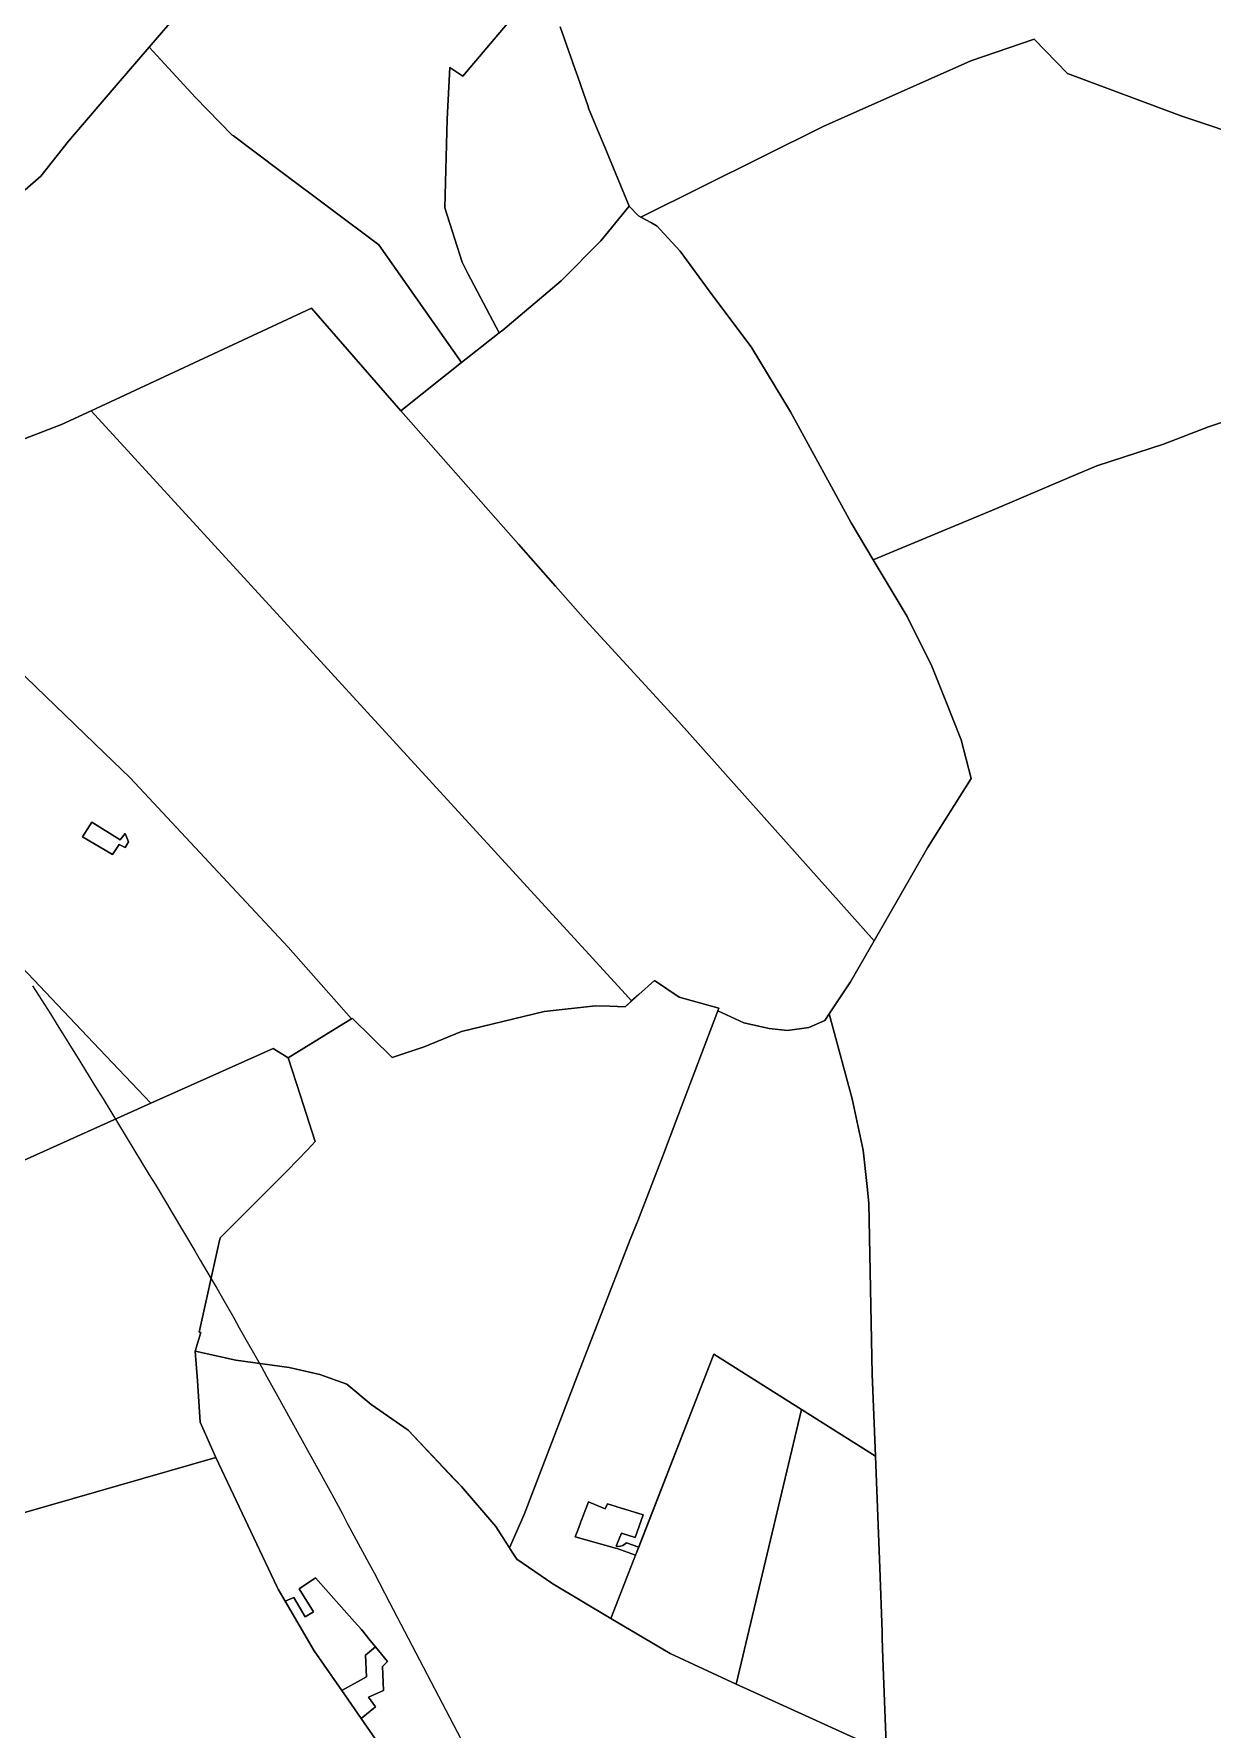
# Model space of a CAD drawing. Header units: metres. Extents: x 3 to 1027712, y 40 to 4430649.
# Drawn here: x 513050 to 513627, y 4410070 to 4410900 of the extents above; entities that cross this region are included whole.
import ezdxf

# ---------------------------------------------------------------- set-up
doc = ezdxf.new("R2010")
doc.units = ezdxf.units.M
doc.header["$MEASUREMENT"] = 0
doc.layers.add('A.ES.SDGC.CP.07003.cadastralparcel — CadastralParcel', color=1, linetype='Continuous')
doc.layers.add('Zonas_Interes_Minero_5_km', color=7, linetype='Continuous', lineweight=9, true_color=0xc0fac1)

msp = doc.modelspace()

# ---------------------------------------------------------------- linework, layer by layer
at = {"layer": 'A.ES.SDGC.CP.07003.cadastralparcel — CadastralParcel', "color": 7, "linetype": 'Continuous', "flags": 128}
for points in [[(513295.49, 4410920.77), (513260.26, 4410879.02), (513253.9, 4410883.29), (513252.61, 4410858.07), (513251.4, 4410814.58), (513259.89, 4410788), (513262.75, 4410782.48), (513277.97, 4410753.4), (513274.86, 4410750.95), (513259.64, 4410738.89), (513219.13, 4410796.52), (513171.15, 4410832.36), (513147.94, 4410849.87), (513147.4, 4410850.28), (513129.47, 4410868.68), (513129.47, 4410868.68), (513106.77, 4410893.32), (513116.8, 4410904.96)], [(513307.95, 4410903.17), (513316.02, 4410880.02), (513316.13, 4410879.7), (513317.95, 4410874.49), (513321.55, 4410864.17), (513321.55, 4410864.17), (513321.8, 4410863.44), (513325.38, 4410854.8), (513329.68, 4410844.39), (513329.73, 4410844.27), (513341.64, 4410815.49), (513331.59, 4410803.13), (513327.8, 4410798.48), (513308.32, 4410778.88), (513279.74, 4410754.81), (513277.97, 4410753.4), (513262.75, 4410782.48), (513259.89, 4410788), (513251.4, 4410814.58), (513252.61, 4410858.07), (513253.9, 4410883.29), (513260.26, 4410879.02), (513295.49, 4410920.77)], [(513116.8, 4410904.96), (513106.77, 4410893.32), (513091.49, 4410875.58), (513067.21, 4410847.22), (513053.65, 4410830.22), (513046.13, 4410823.39)], [(513647.6, 4410847.62), (513612.06, 4410859.46), (513556.21, 4410880.31), (513539.85, 4410897.22), (513508.82, 4410886.51), (513436.61, 4410854.38), (513347.4, 4410810.04), (513346.16, 4410810.72), (513341.64, 4410815.49), (513329.73, 4410844.27), (513329.68, 4410844.39), (513325.38, 4410854.8), (513321.8, 4410863.44), (513321.55, 4410864.17), (513317.95, 4410874.49), (513316.13, 4410879.7), (513316.02, 4410880.02), (513316.02, 4410880.02), (513307.95, 4410903.17)], [(513046.13, 4410823.39), (513053.65, 4410830.22), (513067.21, 4410847.22), (513091.49, 4410875.58), (513106.77, 4410893.32), (513129.47, 4410868.68), (513147.4, 4410850.28), (513147.94, 4410849.87), (513171.15, 4410832.36), (513219.13, 4410796.52), (513259.64, 4410738.89), (513250.8, 4410731.89), (513229.84, 4410715.23), (513188.37, 4410763.04), (513186.23, 4410765.51), (513078.3, 4410715.38), (513063.8, 4410708.64), (513018.77, 4410691.26)], [(513635.36, 4410710.87), (513625.2, 4410707.49), (513603.2, 4410699.03), (513570.48, 4410688.32), (513557.01, 4410682.6), (513521.4, 4410667.47), (513461.09, 4410642.36), (513450.27, 4410660.46), (513420.58, 4410714.77), (513401.41, 4410746.55), (513382.03, 4410772.24), (513366.67, 4410793.42), (513356.85, 4410804.05), (513355.38, 4410805.65), (513352.51, 4410807.23), (513352.51, 4410807.23), (513347.4, 4410810.04), (513436.61, 4410854.38), (513508.82, 4410886.51), (513539.85, 4410897.22), (513556.21, 4410880.31), (513612.06, 4410859.46), (513647.6, 4410847.62)], [(513018.77, 4410691.26), (513063.8, 4410708.64), (513078.3, 4410715.38), (513195.77, 4410587.09), (513339.65, 4410429.96), (513339.65, 4410429.96), (513342.82, 4410426.51), (513339.61, 4410423.65), (513332.26, 4410424.01), (513325.23, 4410424.05), (513300.1, 4410421.29), (513259.53, 4410411.48), (513241.3, 4410403.98), (513231.58, 4410400.79), (513225.58, 4410398.82), (513206.15, 4410418.04), (513205.7, 4410417.76), (513174.69, 4410452.89), (513149.6, 4410479.79), (513097.48, 4410535.65), (513084.67, 4410548.01), (513036.88, 4410594.11)], [(513467.5, 4410058.77), (513465.86, 4410104.68), (513465.5, 4410114.76), (513465.39, 4410117.8), (513464.26, 4410149.13), (513462.14, 4410203.7), (513460.57, 4410243.82), (513458.9, 4410327.55), (513457.89, 4410337.24), (513456.19, 4410353.54), (513450.8, 4410378.67), (513439.5, 4410420.25), (513450.04, 4410435.92), (513461.59, 4410455.98), (513487.7, 4410501.36), (513509.02, 4410535.44), (513504.06, 4410554.33), (513496.28, 4410573.97), (513489.78, 4410590.38), (513477.64, 4410614.7), (513461.09, 4410642.36), (513521.4, 4410667.47), (513557.01, 4410682.6), (513570.48, 4410688.32), (513603.2, 4410699.03), (513625.2, 4410707.49), (513635.36, 4410710.87)], [(513023.77, 4410464.81), (513082.35, 4410402.95), (513107.48, 4410376.42), (513030.29, 4410341.77)], [(513030.29, 4410341.77), (513107.48, 4410376.42), (513121.17, 4410382.56), (513167.36, 4410403.3), (513174.8, 4410398.67), (513180.79, 4410380.12), (513187.85, 4410358.24), (513187.85, 4410358.24), (513188.03, 4410357.68), (513184.31, 4410353.84), (513174.2, 4410343.41), (513159.58, 4410328.74), (513141.47, 4410310.58), (513140.87, 4410307.87), (513131.22, 4410264.48), (513132.06, 4410264.27), (513129.24, 4410255.07), (513130.43, 4410240.54), (513131.69, 4410220.43), (513139.37, 4410203.01), (513033.21, 4410172.58)], [(513224.46, 4410055.15), (513210.5, 4410075.28), (513217.58, 4410081.03), (513214.09, 4410085.75), (513221.49, 4410089.04), (513220.87, 4410100.74), (513223.34, 4410103.21), (513217.45, 4410110.42), (513214.9, 4410113.54), (513210.59, 4410118.82), (513207.15, 4410122.7), (513188.11, 4410144.16), (513180.1, 4410138.82), (513187.09, 4410127.59), (513183.1, 4410125.1), (513177.61, 4410134.58), (513173.27, 4410132.79), (513169.83, 4410138.67), (513169.36, 4410139.64), (513139.37, 4410203.01), (513131.69, 4410220.43), (513130.43, 4410240.54), (513129.24, 4410255.07), (513149.15, 4410250.74), (513175.19, 4410247.11), (513190.29, 4410243.74), (513203.46, 4410239), (513215.41, 4410228.93), (513233.45, 4410216.49), (513259.53, 4410188.82), (513276.32, 4410169.27), (513284.45, 4410156.68), (513286.67, 4410153.24), (513304.33, 4410141.19), (513332.74, 4410124.31), (513361.64, 4410107.15), (513394.08, 4410092.12), (513400.85, 4410088.98), (513467.5, 4410058.77)], [(512945.56, 4409970.05), (512902.82, 4410080.74), (512897.16, 4410096.24), (512983.34, 4410146.34), (512983.61, 4410146.49), (513033.21, 4410172.58), (513139.37, 4410203.01), (513169.36, 4410139.64), (513169.83, 4410138.67), (513173.27, 4410132.79), (513187.53, 4410108.4), (513200.95, 4410089.05), (513210.5, 4410075.28), (513224.46, 4410055.15)]]:
    msp.add_lwpolyline(points, dxfattribs=at)
for points in [[(513276.33, 4410662.65), (513229.84, 4410715.23), (513250.8, 4410731.89), (513259.64, 4410738.89), (513274.86, 4410750.95), (513277.97, 4410753.4), (513279.74, 4410754.81), (513308.32, 4410778.88), (513327.8, 4410798.48), (513331.59, 4410803.13), (513341.64, 4410815.49), (513346.16, 4410810.72), (513347.4, 4410810.04), (513352.51, 4410807.23), (513355.38, 4410805.65), (513356.85, 4410804.05), (513366.67, 4410793.42), (513382.03, 4410772.24), (513401.41, 4410746.55), (513420.58, 4410714.77), (513450.27, 4410660.46), (513461.09, 4410642.36), (513477.64, 4410614.7), (513489.78, 4410590.38), (513496.28, 4410573.97), (513504.06, 4410554.33), (513509.02, 4410535.44), (513487.7, 4410501.36), (513461.59, 4410455.98), (513365.92, 4410563.12), (513320.29, 4410612.92), (513305.65, 4410629.48), (513287.47, 4410650.04), (513276.33, 4410662.65)], [(513346.4, 4410429.7), (513342.82, 4410426.51), (513339.65, 4410429.96), (513195.77, 4410587.09), (513078.3, 4410715.38), (513186.23, 4410765.51), (513188.37, 4410763.04), (513229.84, 4410715.23), (513276.33, 4410662.65), (513287.47, 4410650.04), (513305.65, 4410629.48), (513320.29, 4410612.92), (513365.92, 4410563.12), (513461.59, 4410455.98), (513450.04, 4410435.92), (513439.5, 4410420.25), (513437.32, 4410417), (513429.51, 4410413.53), (513419.18, 4410412.01), (513410.16, 4410413.01), (513397.73, 4410415.84), (513385.04, 4410421.6), (513385.53, 4410422.9), (513366.08, 4410428.28), (513354.03, 4410436.49), (513346.4, 4410429.7)], [(513199.91, 4410414.18), (513174.8, 4410398.67), (513167.36, 4410403.3), (513121.17, 4410382.56), (513107.48, 4410376.42), (513082.35, 4410402.95), (513023.77, 4410464.81), (513032.9, 4410490.76), (512986.57, 4410543.37), (512985.84, 4410544.35), (512981.45, 4410550.24), (513036.88, 4410594.11), (513084.67, 4410548.01), (513097.48, 4410535.65), (513149.6, 4410479.79), (513174.69, 4410452.89), (513205.7, 4410417.76), (513199.91, 4410414.18)], [(513096.69, 4410504.34), (513094.93, 4410501.59), (513091.98, 4410503.14), (513088.87, 4410498.17), (513074.12, 4410506.86), (513078.62, 4410514), (513092.6, 4410505.31), (513094.97, 4410508.41), (513096.69, 4410504.34)], [(513081.61, 4410502.45), (513088.87, 4410498.17), (513091.98, 4410503.14), (513094.93, 4410501.59), (513096.69, 4410504.34), (513094.97, 4410508.41), (513092.6, 4410505.31), (513078.62, 4410514), (513074.12, 4410506.86), (513081.61, 4410502.45)], [(513385.04, 4410421.6), (513365.53, 4410370.14), (513357.97, 4410350.21), (513345.81, 4410318.97), (513342.19, 4410309.68), (513316.8, 4410244.47), (513290.2, 4410175.15), (513283.06, 4410158.83), (513276.32, 4410169.27), (513259.53, 4410188.82), (513255.59, 4410193), (513233.45, 4410216.49), (513215.41, 4410228.93), (513203.46, 4410239), (513190.29, 4410243.74), (513175.19, 4410247.11), (513149.15, 4410250.74), (513129.24, 4410255.07), (513132.06, 4410264.27), (513131.22, 4410264.48), (513140.87, 4410307.87), (513141.47, 4410310.58), (513159.58, 4410328.74), (513174.2, 4410343.41), (513184.31, 4410353.84), (513188.03, 4410357.68), (513187.85, 4410358.24), (513180.79, 4410380.12), (513174.8, 4410398.67), (513199.91, 4410414.18), (513205.7, 4410417.76), (513206.15, 4410418.04), (513225.58, 4410398.82), (513231.58, 4410400.79), (513241.3, 4410403.98), (513259.53, 4410411.48), (513300.1, 4410421.29), (513325.23, 4410424.05), (513332.26, 4410424.01), (513339.61, 4410423.65), (513346.4, 4410429.7), (513354.03, 4410436.49), (513366.08, 4410428.28), (513385.53, 4410422.9), (513385.04, 4410421.6)], [(513385.04, 4410421.6), (513397.73, 4410415.84), (513410.16, 4410413.01), (513419.18, 4410412.01), (513429.51, 4410413.53), (513437.32, 4410417), (513439.5, 4410420.25), (513450.8, 4410378.67), (513456.19, 4410353.54), (513457.89, 4410337.24), (513458.9, 4410327.55), (513460.57, 4410243.82), (513462.14, 4410203.7), (513426, 4410226.55), (513383.08, 4410253.69), (513346.3, 4410159.16), (513340.4, 4410161.37), (513339.68, 4410160.77), (513338.61, 4410160.05), (513337.41, 4410159.63), (513336.16, 4410159.57), (513335.28, 4410159.72), (513335.63, 4410160.55), (513337.89, 4410166.01), (513344.63, 4410163.89), (513348.53, 4410175.05), (513341.67, 4410177.13), (513335.58, 4410178.97), (513335.34, 4410179.04), (513334.87, 4410179.18), (513333.68, 4410179.54), (513330.98, 4410180.36), (513329.92, 4410177.88), (513329.03, 4410178.27), (513321.76, 4410181.42), (513318.35, 4410172.47), (513318.34, 4410172.45), (513318.27, 4410172.27), (513318.24, 4410172.2), (513318.23, 4410172.16), (513318.19, 4410172.05), (513318.04, 4410171.67), (513317.99, 4410171.55), (513317.98, 4410171.52), (513317.84, 4410171.15), (513316.47, 4410167.57), (513315.2, 4410164.24), (513334.88, 4410158.75), (513335.8, 4410158.56), (513344.79, 4410155.28), (513332.74, 4410124.31), (513304.33, 4410141.19), (513286.67, 4410153.24), (513284.45, 4410156.68), (513283.06, 4410158.83), (513290.2, 4410175.15), (513316.8, 4410244.47), (513342.19, 4410309.68), (513345.81, 4410318.97), (513357.97, 4410350.21), (513365.53, 4410370.14), (513385.04, 4410421.6)], [(513361.64, 4410107.15), (513332.74, 4410124.31), (513383.08, 4410253.69), (513426, 4410226.55), (513394.08, 4410092.12), (513361.64, 4410107.15)], [(513400.85, 4410088.98), (513394.08, 4410092.12), (513426, 4410226.55), (513462.14, 4410203.7), (513464.26, 4410149.13), (513465.39, 4410117.8), (513465.5, 4410114.76), (513465.86, 4410104.68), (513467.5, 4410058.77), (513400.85, 4410088.98)], [(513344.79, 4410155.28), (513335.8, 4410158.56), (513334.88, 4410158.75), (513315.2, 4410164.24), (513316.47, 4410167.57), (513317.84, 4410171.15), (513317.98, 4410171.52), (513317.99, 4410171.55), (513318.04, 4410171.67), (513318.19, 4410172.05), (513318.23, 4410172.16), (513318.24, 4410172.2), (513318.27, 4410172.27), (513318.34, 4410172.45), (513318.35, 4410172.47), (513321.76, 4410181.42), (513329.03, 4410178.27), (513329.92, 4410177.88), (513330.98, 4410180.36), (513333.68, 4410179.54), (513334.87, 4410179.18), (513335.34, 4410179.04), (513335.58, 4410178.97), (513341.67, 4410177.13), (513348.53, 4410175.05), (513344.63, 4410163.89), (513337.89, 4410166.01), (513335.63, 4410160.55), (513335.28, 4410159.72), (513336.16, 4410159.57), (513337.41, 4410159.63), (513338.61, 4410160.05), (513339.68, 4410160.77), (513340.4, 4410161.37), (513346.3, 4410159.16), (513344.79, 4410155.28)], [(513187.53, 4410108.4), (513173.27, 4410132.79), (513177.61, 4410134.58), (513183.1, 4410125.1), (513187.09, 4410127.59), (513180.1, 4410138.82), (513188.11, 4410144.16), (513207.15, 4410122.7), (513210.59, 4410118.82), (513214.9, 4410113.54), (513217.45, 4410110.42), (513212.55, 4410106.38), (513213.04, 4410095.65), (513200.95, 4410089.05), (513187.53, 4410108.4)], [(513210.5, 4410075.28), (513200.95, 4410089.05), (513213.04, 4410095.65), (513212.55, 4410106.38), (513217.45, 4410110.42), (513223.34, 4410103.21), (513220.87, 4410100.74), (513221.49, 4410089.04), (513214.09, 4410085.75), (513217.58, 4410081.03), (513210.5, 4410075.28)]]:
    msp.add_lwpolyline(points, close=True, dxfattribs=at)
at = {"layer": 'Zonas_Interes_Minero_5_km'}
msp.add_lwpolyline([(513049.68, 4410433.95), (513052.59, 4410429.36), (513058.4, 4410420.16), (513061.29, 4410415.55), (513072.8, 4410397.1), (513075.66, 4410392.47), (513081.36, 4410383.22), (513084.2, 4410378.58), (513106.81, 4410341.42), (513109.61, 4410336.79), (513115.18, 4410327.52), (513117.96, 4410322.87), (513129.01, 4410304.27), (513131.72, 4410299.66), (513137.14, 4410290.43), (513139.78, 4410285.89), (513142.61, 4410280.98), (513148.12, 4410271.35), (513150.86, 4410266.52), (513161.67, 4410247.38), (513164.36, 4410242.59), (513169.71, 4410232.99), (513172.37, 4410228.19), (513193.45, 4410189.88), (513196.07, 4410185.08), (513201.29, 4410175.47), (513203.88, 4410170.67), (513214.21, 4410151.4), (513216.78, 4410146.57), (513221.89, 4410136.91), (513224.43, 4410132.07), (513264.79, 4410054.76)], dxfattribs=at)

doc.saveas('drawing.dxf')
